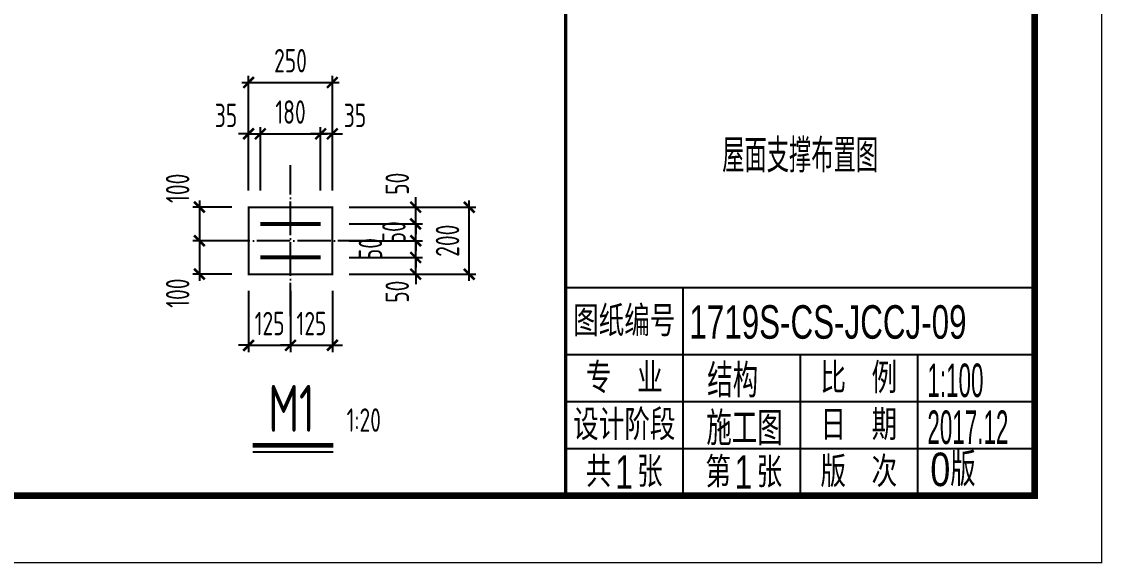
# Model space of a CAD drawing. Extents: x 287065 to 1473467, y 284802 to 344222.
# Drawn here: x 1140328 to 1156457, y 284802 to 292886 of the extents above; entities that cross this region are included whole.
import ezdxf
from ezdxf.enums import TextEntityAlignment as Align

# ---------------------------------------------------------------- set-up
doc = ezdxf.new("R2010")
doc.units = 0
doc.header["$LTSCALE"] = 1000
doc.linetypes.add('DOTE', pattern=[2.42, 2, -0.2, 0.02, -0.2])
doc.layers.get('0').update_dxf_attribs({"linetype": 'CONTINUOUS'})
doc.layers.get('DEFPOINTS').update_dxf_attribs({"linetype": 'CONTINUOUS'})
for name, color, linetype in [('DIM', 3, 'CONTINUOUS'), ('DOTE', 8, 'DOTE'), ('FRAME', 3, 'CONTINUOUS'), ('PLATE', 6, 'CONTINUOUS'), ('PUB_TEXT', 7, 'CONTINUOUS'), ('TEXT', 7, 'CONTINUOUS'), ('TK', 211, 'CONTINUOUS')]:
    doc.layers.add(name, color=color, linetype=linetype)
doc.layers.add('rein', color=1, linetype='CONTINUOUS', lineweight=18)
doc.styles.add('_HZTXT', font='tq__rshz.shx', dxfattribs={"width": 0.8, "bigfont": 'tq__hzdc.shx'})
doc.styles.add('FRAME', font='simhei.ttf', dxfattribs={"width": 0.7})
doc.styles.add('TSSD_Dimension', font='tssdeng.shx', dxfattribs={"width": 0.7, "bigfont": 'hztxt.shx'})
doc.styles.add('TSSD_Rein', font='tssdeng.shx', dxfattribs={"width": 0.7, "bigfont": 'hztxt.shx'})
doc.styles.add('ZSM-FF', font='SJRF', dxfattribs={"width": 0.7, "bigfont": 'HZF'})
doc.dimstyles.new('TSSD_20_100', dxfattribs={"dimtxt": 350, "dimasz": 150, "dimexe": 100, "dimexo": 250, "dimgap": 150, "dimtad": 1, "dimdec": 0, "dimlfac": 0.2, "dimzin": 0, "dimdsep": 46, "dimtxsty": 'TSSD_Dimension', "dimblk": 'ARCHTICK', "dimcen": 0, "dimdle": 100, "dimclrd": 256, "dimclre": 256, "dimclrt": 55, "dimadec": 0, "dimazin": 0, "dimtfac": 1, "dimtdec": 0, "dimtix": 1, "dimtmove": 2, "dimatfit": 3, "dimldrblk": '_tsdbk', "dimfxl": 100, "dimtolj": 1, "dimtzin": 0, "dimarcsym": 0})

# ---------------------------------------------------------------- blocks, each defined once
blk = doc.blocks.new('TK-A2+(891X420)')
at = {"layer": 'FRAME'}
for p, q in [((714637, 354705), (707637, 354705)), ((709387, 354705), (709387, 351605)), ((714637, 353705), (707637, 353705)), ((711137, 353705), (711137, 351605)), ((712887, 353705), (712887, 351605)), ((714637, 353005), (707637, 353005)), ((714637, 352305), (707637, 352305))]:
    blk.add_line(p, q, dxfattribs=at)
for points in [[(626537, 392605, 20, 20, 0), (626537, 350605, 20, 20, 0), (715637, 350605, 20, 20, 0), (715637, 392605, 20, 20, 0)], [(629037, 391605, 100, 100, 0), (629037, 351605, 100, 100, 0), (714637, 351605, 100, 100, 0), (714637, 391605, 100, 100, 0)]]:
    blk.add_lwpolyline(points, format="xyseb", close=True, dxfattribs=at)
blk.add_lwpolyline([(707637, 391605, 50, 50, 0), (707637, 351605, 50, 50, 0)], format="xyseb", dxfattribs=at)
at = {"layer": 'FRAME', "char_height": 400, "attachment_point": 5, "style": 'FRAME'}
for s, insert, width in [('图纸编号', (708512, 354205), 2325.42), ('专  业', (708512, 353355), 1753.56), ('比  例', (712012, 353355), 1677.63), ('设计阶段', (708512, 352655), 2361.02), ('日  期', (712012, 352655), 1618.31), ('共  张', (708512, 351955), 1741.69), ('第  张', (710296, 351948), 1746.44), ('版  次', (712012, 351955), 1753.56)]:
    blk.add_mtext(s, dxfattribs=dict(at, insert=insert, width=width))
at = {"layer": 'PUB_TEXT', "style": '_HZTXT'}
for s, width, p in [('结构', 0.8, (709750, 353070)), ('1:100', 0.5, (713036, 353077)), ('施工图', 0.8, (709737, 352358)), ('2017.12', 0.5, (713036, 352377))]:
    blk.add_text(s, height=500, dxfattribs=dict(at, width=width)).set_placement(p)
blk = doc.blocks.new('_ARCHTICK')
at = {"color": 0}
blk.add_lwpolyline([(-0.53, -0.53, 0.25, 0.25, 0), (0.53, 0.53, 0.5, 0.5, 0)], format="xyseb", dxfattribs=at)
blk = doc.blocks.new('*D592')
at = {"layer": 'DEFPOINTS', "color": 0}
for p in [(1144966, 290117), (1147009, 290117), (1144966, 289117)]:
    blk.add_point(p, dxfattribs=at)
at = {"layer": 'DIM', "lineweight": -2}
for p, q in [((1147009, 289017), (1147009, 290217)), ((1145216, 290117), (1147109, 290117)), ((1145216, 289117), (1147109, 289117))]:
    blk.add_line(p, q, dxfattribs=at)
at = {"layer": 'DIM', "lineweight": -2, "xscale": 150, "yscale": 150, "zscale": 150}
for p, rotation in [((1147009, 290117), 90), ((1147009, 289117), 270)]:
    blk.add_blockref('_ARCHTICK', p, dxfattribs=dict(at, rotation=rotation))
at = {"layer": 'DIM', "color": 55, "insert": (1146684, 289617), "char_height": 350, "attachment_point": 5, "rotation": 90, "style": 'TSSD_Dimension'}
blk.add_mtext('\\A1;200', dxfattribs=at)
blk = doc.blocks.new('_tsdbk')
blk = doc.blocks.new('*D593')
at = {"layer": 'DEFPOINTS', "color": 0}
for p in [(1143891, 291212), (1143716, 290117), (1143891, 290117)]:
    blk.add_point(p, dxfattribs=at)
at = {"layer": 'DIM', "lineweight": -2}
for p, q in [((1143716, 290367), (1143716, 291312)), ((1143891, 290367), (1143891, 291312)), ((1143716, 291212), (1143566, 291212)), ((1143716, 291212), (1143891, 291212)), ((1143891, 291212), (1144041, 291212))]:
    blk.add_line(p, q, dxfattribs=at)
at = {"layer": 'DIM', "lineweight": -2, "xscale": 150, "yscale": 150, "zscale": 150}
blk.add_blockref('_ARCHTICK', (1143716, 291212), dxfattribs=at)
at = {"layer": 'DIM', "lineweight": -2, "xscale": 150, "yscale": 150, "zscale": 150, "rotation": 180}
blk.add_blockref('_ARCHTICK', (1143891, 291212), dxfattribs=at)
at = {"layer": 'DIM', "color": 55, "insert": (1143379, 291487), "char_height": 350, "attachment_point": 5, "style": 'TSSD_Dimension'}
blk.add_mtext('\\A1;35', dxfattribs=at)
blk = doc.blocks.new('*D594')
at = {"layer": 'DEFPOINTS', "color": 0}
for p in [(1144966, 289367), (1146209, 289367), (1144966, 289117)]:
    blk.add_point(p, dxfattribs=at)
at = {"layer": 'DIM', "lineweight": -2}
for p, q in [((1146209, 289367), (1146209, 289517)), ((1145216, 289367), (1146309, 289367)), ((1146209, 289117), (1146209, 289367)), ((1145216, 289117), (1146309, 289117)), ((1146209, 289117), (1146209, 288967))]:
    blk.add_line(p, q, dxfattribs=at)
at = {"layer": 'DIM', "lineweight": -2, "xscale": 150, "yscale": 150, "zscale": 150}
for p, rotation in [((1146209, 289367), 270), ((1146209, 289117), 90)]:
    blk.add_blockref('_ARCHTICK', p, dxfattribs=dict(at, rotation=rotation))
at = {"layer": 'DIM', "color": 55, "insert": (1145934, 288856), "char_height": 350, "attachment_point": 5, "rotation": 90, "style": 'TSSD_Dimension'}
blk.add_mtext('\\A1;50', dxfattribs=at)
blk = doc.blocks.new('*D595')
at = {"layer": 'DEFPOINTS', "color": 0}
for p in [(1144966, 290117), (1146209, 290117), (1144966, 289867)]:
    blk.add_point(p, dxfattribs=at)
at = {"layer": 'DIM', "lineweight": -2}
for p, q in [((1146209, 290117), (1146209, 290267)), ((1145216, 290117), (1146309, 290117)), ((1146209, 289867), (1146209, 290117)), ((1145216, 289867), (1146309, 289867)), ((1146209, 289867), (1146209, 289717))]:
    blk.add_line(p, q, dxfattribs=at)
at = {"layer": 'DIM', "lineweight": -2, "xscale": 150, "yscale": 150, "zscale": 150}
for p, rotation in [((1146209, 290117), 270), ((1146209, 289867), 90)]:
    blk.add_blockref('_ARCHTICK', p, dxfattribs=dict(at, rotation=rotation))
at = {"layer": 'DIM', "color": 55, "insert": (1145934, 290467), "char_height": 350, "attachment_point": 5, "rotation": 90, "style": 'TSSD_Dimension'}
blk.add_mtext('\\A1;50', dxfattribs=at)
blk = doc.blocks.new('*D596')
at = {"layer": 'DEFPOINTS', "color": 0}
for p in [(1144966, 291978), (1143716, 290117), (1144966, 290117)]:
    blk.add_point(p, dxfattribs=at)
at = {"layer": 'DIM', "lineweight": -2}
for p, q in [((1143616, 291978), (1145066, 291978)), ((1143716, 290367), (1143716, 292078)), ((1144966, 290367), (1144966, 292078))]:
    blk.add_line(p, q, dxfattribs=at)
at = {"layer": 'DIM', "lineweight": -2, "xscale": 150, "yscale": 150, "zscale": 150, "rotation": 180}
blk.add_blockref('_ARCHTICK', (1143716, 291978), dxfattribs=at)
at = {"layer": 'DIM', "lineweight": -2, "xscale": 150, "yscale": 150, "zscale": 150}
blk.add_blockref('_ARCHTICK', (1144966, 291978), dxfattribs=at)
at = {"layer": 'DIM', "color": 55, "insert": (1144341, 292303), "char_height": 350, "attachment_point": 5, "style": 'TSSD_Dimension'}
blk.add_mtext('\\A1;250', dxfattribs=at)
blk = doc.blocks.new('*D597')
at = {"layer": 'DEFPOINTS', "color": 0}
for p in [(1144791, 291212), (1144791, 290117), (1144966, 290117)]:
    blk.add_point(p, dxfattribs=at)
at = {"layer": 'DIM', "lineweight": -2}
for p, q in [((1144791, 290367), (1144791, 291312)), ((1144966, 290367), (1144966, 291312)), ((1144791, 291212), (1144641, 291212)), ((1144966, 291212), (1144791, 291212)), ((1144966, 291212), (1145116, 291212))]:
    blk.add_line(p, q, dxfattribs=at)
at = {"layer": 'DIM', "lineweight": -2, "xscale": 150, "yscale": 150, "zscale": 150}
blk.add_blockref('_ARCHTICK', (1144791, 291212), dxfattribs=at)
at = {"layer": 'DIM', "lineweight": -2, "xscale": 150, "yscale": 150, "zscale": 150, "rotation": 180}
blk.add_blockref('_ARCHTICK', (1144966, 291212), dxfattribs=at)
at = {"layer": 'DIM', "color": 55, "insert": (1145304, 291487), "char_height": 350, "attachment_point": 5, "style": 'TSSD_Dimension'}
blk.add_mtext('\\A1;35', dxfattribs=at)
blk = doc.blocks.new('*D598')
at = {"layer": 'DEFPOINTS', "color": 0}
for p in [(1144791, 291212), (1143891, 290117), (1144791, 290117)]:
    blk.add_point(p, dxfattribs=at)
at = {"layer": 'DIM', "lineweight": -2}
for p, q in [((1143891, 290367), (1143891, 291312)), ((1144791, 290367), (1144791, 291312)), ((1143791, 291212), (1144891, 291212))]:
    blk.add_line(p, q, dxfattribs=at)
at = {"layer": 'DIM', "lineweight": -2, "xscale": 150, "yscale": 150, "zscale": 150, "rotation": 180}
blk.add_blockref('_ARCHTICK', (1143891, 291212), dxfattribs=at)
at = {"layer": 'DIM', "lineweight": -2, "xscale": 150, "yscale": 150, "zscale": 150}
blk.add_blockref('_ARCHTICK', (1144791, 291212), dxfattribs=at)
at = {"layer": 'DIM', "color": 55, "insert": (1144341, 291537), "char_height": 350, "attachment_point": 5, "style": 'TSSD_Dimension'}
blk.add_mtext('\\A1;180', dxfattribs=at)
blk = doc.blocks.new('*D599')
at = {"layer": 'DEFPOINTS', "color": 0}
for p in [(1143716, 289117), (1144341, 289117), (1144341, 288056)]:
    blk.add_point(p, dxfattribs=at)
at = {"layer": 'DIM', "lineweight": -2}
for p, q in [((1143716, 288867), (1143716, 287956)), ((1144341, 288867), (1144341, 287956)), ((1143716, 288056), (1143566, 288056)), ((1143716, 288056), (1144341, 288056)), ((1144341, 288056), (1144491, 288056))]:
    blk.add_line(p, q, dxfattribs=at)
at = {"layer": 'DIM', "lineweight": -2, "xscale": 150, "yscale": 150, "zscale": 150}
blk.add_blockref('_ARCHTICK', (1143716, 288056), dxfattribs=at)
at = {"layer": 'DIM', "lineweight": -2, "xscale": 150, "yscale": 150, "zscale": 150, "rotation": 180}
blk.add_blockref('_ARCHTICK', (1144341, 288056), dxfattribs=at)
at = {"layer": 'DIM', "color": 55, "insert": (1144029, 288381), "char_height": 350, "attachment_point": 5, "style": 'TSSD_Dimension'}
blk.add_mtext('\\A1;125', dxfattribs=at)
blk = doc.blocks.new('*D600')
at = {"layer": 'DEFPOINTS', "color": 0}
for p in [(1144341, 289117), (1144966, 289117), (1144966, 288056)]:
    blk.add_point(p, dxfattribs=at)
at = {"layer": 'DIM', "lineweight": -2}
for p, q in [((1144341, 288867), (1144341, 287956)), ((1144966, 288867), (1144966, 287956)), ((1144341, 288056), (1144191, 288056)), ((1144341, 288056), (1144966, 288056)), ((1144966, 288056), (1145116, 288056))]:
    blk.add_line(p, q, dxfattribs=at)
at = {"layer": 'DIM', "lineweight": -2, "xscale": 150, "yscale": 150, "zscale": 150}
blk.add_blockref('_ARCHTICK', (1144341, 288056), dxfattribs=at)
at = {"layer": 'DIM', "lineweight": -2, "xscale": 150, "yscale": 150, "zscale": 150, "rotation": 180}
blk.add_blockref('_ARCHTICK', (1144966, 288056), dxfattribs=at)
at = {"layer": 'DIM', "color": 55, "insert": (1144654, 288381), "char_height": 350, "attachment_point": 5, "style": 'TSSD_Dimension'}
blk.add_mtext('\\A1;125', dxfattribs=at)
blk = doc.blocks.new('*D601')
at = {"layer": 'DEFPOINTS', "color": 0}
for p in [(1143716, 290117), (1142982, 289617), (1143716, 289617)]:
    blk.add_point(p, dxfattribs=at)
at = {"layer": 'DIM', "lineweight": -2}
for p, q in [((1142982, 290217), (1142982, 289517)), ((1143466, 290117), (1142882, 290117)), ((1143466, 289617), (1142882, 289617))]:
    blk.add_line(p, q, dxfattribs=at)
at = {"layer": 'DIM', "lineweight": -2, "xscale": 150, "yscale": 150, "zscale": 150}
for p, rotation in [((1142982, 290117), 90), ((1142982, 289617), 270)]:
    blk.add_blockref('_ARCHTICK', p, dxfattribs=dict(at, rotation=rotation))
at = {"layer": 'DIM', "color": 55, "insert": (1142657, 290399), "char_height": 350, "attachment_point": 5, "rotation": 90, "style": 'TSSD_Dimension'}
blk.add_mtext('\\A1;100', dxfattribs=at)
blk = doc.blocks.new('*D602')
at = {"layer": 'DEFPOINTS', "color": 0}
for p in [(1143716, 289617), (1142982, 289117), (1143716, 289117)]:
    blk.add_point(p, dxfattribs=at)
at = {"layer": 'DIM', "lineweight": -2}
for p, q in [((1142982, 289717), (1142982, 289017)), ((1143466, 289617), (1142882, 289617)), ((1143466, 289117), (1142882, 289117))]:
    blk.add_line(p, q, dxfattribs=at)
at = {"layer": 'DIM', "lineweight": -2, "xscale": 150, "yscale": 150, "zscale": 150}
for p, rotation in [((1142982, 289617), 90), ((1142982, 289117), 270)]:
    blk.add_blockref('_ARCHTICK', p, dxfattribs=dict(at, rotation=rotation))
at = {"layer": 'DIM', "color": 55, "insert": (1142657, 288834), "char_height": 350, "attachment_point": 5, "rotation": 90, "style": 'TSSD_Dimension'}
blk.add_mtext('\\A1;100', dxfattribs=at)
blk = doc.blocks.new('*D603')
at = {"layer": 'DEFPOINTS', "color": 0}
for p in [(1144966, 289617), (1146209, 289617), (1144966, 289367)]:
    blk.add_point(p, dxfattribs=at)
at = {"layer": 'DIM', "lineweight": -2}
for p, q in [((1146209, 289617), (1146209, 289767)), ((1145216, 289617), (1146309, 289617)), ((1146209, 289367), (1146209, 289617)), ((1145216, 289367), (1146309, 289367)), ((1146209, 289367), (1146209, 289217))]:
    blk.add_line(p, q, dxfattribs=at)
at = {"layer": 'DIM', "lineweight": -2, "xscale": 150, "yscale": 150, "zscale": 150}
for p, rotation in [((1146209, 289617), 270), ((1146209, 289367), 90)]:
    blk.add_blockref('_ARCHTICK', p, dxfattribs=dict(at, rotation=rotation))
at = {"layer": 'DIM', "color": 55, "insert": (1145534, 289492), "char_height": 350, "attachment_point": 5, "rotation": 90, "style": 'TSSD_Dimension'}
blk.add_mtext('\\A1;50', dxfattribs=at)
blk = doc.blocks.new('*D604')
at = {"layer": 'DEFPOINTS', "color": 0}
for p in [(1144966, 289867), (1146209, 289867), (1144966, 289617)]:
    blk.add_point(p, dxfattribs=at)
at = {"layer": 'DIM', "lineweight": -2}
for p, q in [((1146209, 289867), (1146209, 290017)), ((1145216, 289867), (1146309, 289867)), ((1146209, 289617), (1146209, 289867)), ((1145216, 289617), (1146309, 289617)), ((1146209, 289617), (1146209, 289467))]:
    blk.add_line(p, q, dxfattribs=at)
at = {"layer": 'DIM', "lineweight": -2, "xscale": 150, "yscale": 150, "zscale": 150}
for p, rotation in [((1146209, 289867), 270), ((1146209, 289617), 90)]:
    blk.add_blockref('_ARCHTICK', p, dxfattribs=dict(at, rotation=rotation))
at = {"layer": 'DIM', "color": 55, "insert": (1145884, 289742), "char_height": 350, "attachment_point": 5, "rotation": 90, "style": 'TSSD_Dimension'}
blk.add_mtext('\\A1;50', dxfattribs=at)

msp = doc.modelspace()

# ---------------------------------------------------------------- linework, layer by layer
at = {"layer": 'DOTE', "ltscale": 0.25}
for p, q in [((1144341.365, 288490.208), (1144341.365, 290742.841)), ((1145548.017, 289616.525), (1143134.713, 289616.525))]:
    msp.add_line(p, q, dxfattribs=at)
at = {"layer": 'PLATE', "const_width": 30}
msp.add_lwpolyline([(1144966.365, 289116.525), (1144966.365, 290116.525), (1143716.365, 290116.525), (1143716.365, 289116.525)], close=True, dxfattribs=at)
at = {"layer": 'rein', "const_width": 60}
for points in [[(1143891.365, 289866.525), (1144791.365, 289866.525)], [(1143891.365, 289366.525), (1144791.365, 289366.525)]]:
    msp.add_lwpolyline(points, dxfattribs=at)
at = {"layer": 'TEXT'}
msp.add_line((1143776.887, 286464.97), (1144977.827, 286464.97), dxfattribs=at)
at = {"layer": 'TEXT', "const_width": 70}
msp.add_lwpolyline([(1144977.827, 286564.97), (1143776.887, 286564.97)], dxfattribs=at)

# ---------------------------------------------------------------- block references
at = {"layer": 'TK'}
msp.add_blockref('TK-A2+(891X420)', (440810, -65793.134), dxfattribs=at)

# ---------------------------------------------------------------- texts
at = {"layer": 'PUB_TEXT', "style": '_HZTXT'}
for s, width, p in [('1719S-CS-JCCJ-09', 0.7, (1150293.967, 288154.42)), ('0版', 0.8, (1153889.514, 285954.703)), ('1', 0.7, (1149187.906, 285914.447)), ('1', 0.7, (1150970.189, 285914.447))]:
    msp.add_text(s, height=500, dxfattribs=dict(at, width=width)).set_placement(p)
at = {"layer": 'TEXT', "linetype": 'ByBlock', "style": 'TSSD_Rein', "width": 0.7}
msp.add_text('M1', height=700, dxfattribs=at).set_placement((1144701.742, 286765.201), align=Align.RIGHT)
msp.add_text('1:20', height=350, dxfattribs=at).set_placement((1145177.827, 286765.201))
at = {"layer": 'TK', "style": 'ZSM-FF', "width": 0.7}
msp.add_text('屋面支撑布置图', height=500, dxfattribs=at).set_placement((1151946.971, 290911.708), align=Align.MIDDLE)

# ---------------------------------------------------------------- dimensions: what is measured, and where the dimension line sits
at = {"layer": 'DIM'}
for base, p1, p2, picture, middle in [((1144966.365, 291977.504), (1143716.365, 290116.525), (1144966.365, 290116.525), '*D596', (1144341.365, 292302.504)), ((1144791.365, 291211.949), (1143891.365, 290116.525), (1144791.365, 290116.525), '*D598', (1144341.365, 291536.949)), ((1144341.365, 288056.067), (1143716.365, 289116.525), (1144341.365, 289116.525), '*D599', (1144028.865, 288381.067)), ((1144966.365, 288056.067), (1144341.365, 289116.525), (1144966.365, 289116.525), '*D600', (1144653.865, 288381.067))]:
    dim = msp.add_linear_dim(base=base, p1=p1, p2=p2, dimstyle='TSSD_20_100', dxfattribs=at)
    dim.commit()
    dim.dimension.update_dxf_attribs({"geometry": picture, "text_midpoint": middle})
for base, p1, p2, angle, picture, middle in [((1143891.365, 291211.949), (1143716.365, 290116.525), (1143891.365, 290116.525), 180, '*D593', (1143378.865, 291486.949)), ((1142982.005, 289616.525), (1143716.365, 290116.525), (1143716.365, 289616.525), 270, '*D601', (1142657.005, 290398.768)), ((1146208.974, 290116.525), (1144966.365, 289866.525), (1144966.365, 290116.525), 90, '*D595', (1145933.974, 290467.309)), ((1142982.005, 289116.525), (1143716.365, 289616.525), (1143716.365, 289116.525), 270, '*D602', (1142657.005, 288834.281)), ((1146208.974, 289366.525), (1144966.365, 289116.525), (1144966.365, 289366.525), 90, '*D594', (1145933.974, 288856.359))]:
    dim = msp.add_linear_dim(base=base, p1=p1, p2=p2, angle=angle, dimstyle='TSSD_20_100', dxfattribs=at)
    dim.commit()
    dim.dimension.update_dxf_attribs({"geometry": picture, "text_midpoint": middle, "dimtype": 128})
dim = msp.add_linear_dim(base=(1144791.365, 291211.949), p1=(1144966.365, 290116.525), p2=(1144791.365, 290116.525), dimstyle='TSSD_20_100', dxfattribs=at)
dim.commit()
dim.dimension.update_dxf_attribs({"geometry": '*D597', "text_midpoint": (1145303.865, 291486.949), "dimtype": 128})
for base, p1, p2, picture, middle in [((1147009.379, 290116.525), (1144966.365, 289116.525), (1144966.365, 290116.525), '*D592', (1146684.379, 289616.525)), ((1146208.974, 289866.525), (1144966.365, 289616.525), (1144966.365, 289866.525), '*D604', (1145883.974, 289741.525))]:
    dim = msp.add_linear_dim(base=base, p1=p1, p2=p2, angle=90, dimstyle='TSSD_20_100', dxfattribs=at)
    dim.commit()
    dim.dimension.update_dxf_attribs({"geometry": picture, "text_midpoint": middle})
dim = msp.add_linear_dim(base=(1146208.974, 289616.525), p1=(1144966.365, 289366.525), p2=(1144966.365, 289616.525), angle=90, dimstyle='TSSD_20_100', override={"dimgap": 500}, dxfattribs=at)
dim.commit()
dim.dimension.update_dxf_attribs({"geometry": '*D603', "text_midpoint": (1145533.974, 289491.525)})

doc.saveas('drawing.dxf')
